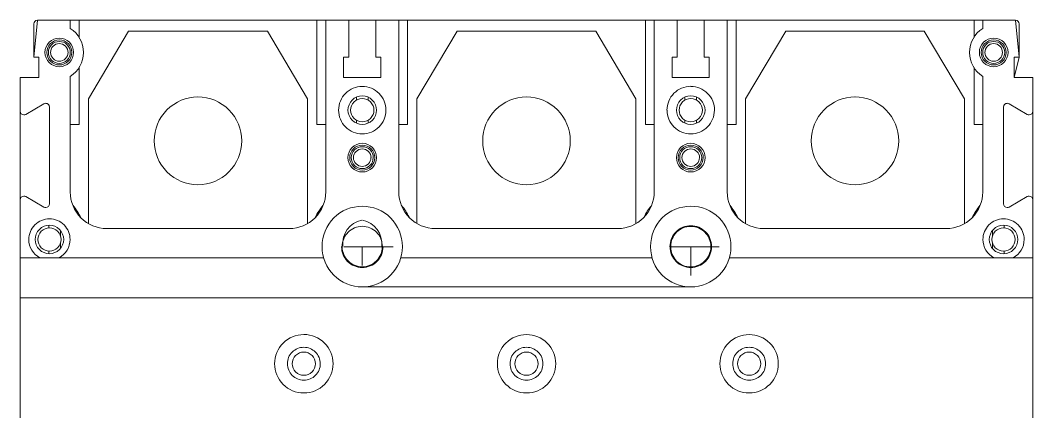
# Model space of a CAD drawing. Header units: millimetres. Extents: x 1004 to 59588, y 686 to 38112.
# Drawn here: x 44144.7 to 44283.4, y 37741.8 to 37795.4 of the extents above; entities that cross this region are included whole.
import ezdxf

# ---------------------------------------------------------------- set-up
doc = ezdxf.new("R2010")
doc.units = ezdxf.units.MM
doc.layers.add('Pilares', color=5, linetype='Continuous')

msp = doc.modelspace()

# ---------------------------------------------------------------- linework, layer by layer
at = {"layer": 'Pilares', "color": 0, "lineweight": 9}
for p, q in [((44147.02, 37795.38), (44146.52, 37790.33)), ((44146.52, 37794.88), (44146.52, 37790.33)), ((44281.03, 37795.38), (44147.02, 37795.38)), ((44147.02, 37795.38), (44152.72, 37795.38)), ((44151.52, 37795.38), (44151.52, 37794.27)), ((44152.72, 37795.38), (44152.72, 37793.04)), ((44185.32, 37795.38), (44189.67, 37795.38)), ((44185.32, 37795.38), (44185.32, 37781.13)), ((44186.52, 37795.38), (44186.52, 37771.88)), ((44189.67, 37795.38), (44189.67, 37790.33)), ((44193.37, 37795.38), (44197.72, 37795.38)), ((44193.37, 37795.38), (44193.37, 37790.33)), ((44196.52, 37795.38), (44196.52, 37771.88)), ((44197.72, 37795.38), (44197.72, 37781.13)), ((44230.32, 37795.38), (44234.67, 37795.38)), ((44230.32, 37795.38), (44230.32, 37781.13)), ((44231.52, 37795.38), (44231.52, 37771.88)), ((44234.67, 37795.38), (44234.67, 37790.33)), ((44238.37, 37795.38), (44242.73, 37795.38)), ((44238.37, 37795.38), (44238.37, 37790.33)), ((44241.52, 37795.38), (44241.52, 37771.88)), ((44242.73, 37795.38), (44242.73, 37781.13)), ((44275.33, 37795.38), (44281.03, 37795.38)), ((44275.33, 37795.38), (44275.33, 37793.04)), ((44276.53, 37795.38), (44276.53, 37794.27)), ((44281.53, 37790.33), (44281.03, 37795.38)), ((44281.53, 37794.88), (44281.53, 37790.33)), ((44159.52, 37793.88), (44154.02, 37784.61)), ((44178.52, 37793.88), (44159.52, 37793.88)), ((44184.02, 37784.61), (44178.52, 37793.88)), ((44204.52, 37793.88), (44199.02, 37784.61)), ((44223.52, 37793.88), (44204.52, 37793.88)), ((44229.02, 37784.61), (44223.52, 37793.88)), ((44249.53, 37793.88), (44244.02, 37784.61)), ((44268.52, 37793.88), (44249.53, 37793.88)), ((44274.03, 37784.61), (44268.52, 37793.88)), ((44146.52, 37790.33), (44147.22, 37790.33)), ((44147.22, 37790.33), (44146.52, 37790.33)), ((44147.22, 37790.33), (44147.22, 37787.53)), ((44147.22, 37787.53), (44147.22, 37790.33)), ((44189.67, 37790.33), (44188.97, 37790.33)), ((44188.97, 37790.33), (44188.97, 37787.53)), ((44194.07, 37790.33), (44193.37, 37790.33)), ((44194.07, 37787.53), (44194.07, 37790.33)), ((44234.67, 37790.33), (44233.98, 37790.33)), ((44233.98, 37790.33), (44233.98, 37787.53)), ((44239.07, 37790.33), (44238.37, 37790.33)), ((44239.07, 37787.53), (44239.07, 37790.33)), ((44280.83, 37787.53), (44281.53, 37790.33)), ((44281.53, 37790.33), (44280.83, 37790.33)), ((44280.83, 37790.33), (44280.83, 37787.53)), ((44152.72, 37788.92), (44152.72, 37781.13)), ((44275.33, 37788.92), (44275.33, 37781.13)), ((44147.22, 37787.53), (44144.67, 37787.53)), ((44144.67, 37787.53), (44144.67, 37541.22)), ((44144.67, 37787.53), (44147.22, 37787.53)), ((44144.67, 37541.22), (44144.67, 37787.53)), ((44151.52, 37787.69), (44151.52, 37771.88)), ((44188.97, 37787.53), (44194.07, 37787.53)), ((44233.98, 37787.53), (44239.07, 37787.53)), ((44276.53, 37787.69), (44276.53, 37771.88)), ((44283.38, 37787.53), (44280.83, 37787.53)), ((44283.38, 37787.53), (44280.83, 37787.53)), ((44283.38, 37541.22), (44283.38, 37787.53)), ((44283.38, 37541.22), (44283.38, 37787.53)), ((44154.02, 37784.61), (44154.02, 37767.55)), ((44184.02, 37767.55), (44184.02, 37784.61)), ((44190.72, 37784.46), (44190.72, 37784.85)), ((44192.32, 37784.85), (44192.32, 37784.46)), ((44199.02, 37784.61), (44199.02, 37767.55)), ((44229.02, 37767.55), (44229.02, 37784.61)), ((44235.72, 37784.46), (44235.72, 37784.85)), ((44237.32, 37784.85), (44237.32, 37784.46)), ((44244.02, 37784.61), (44244.02, 37767.55)), ((44274.03, 37767.55), (44274.03, 37784.61)), ((44145.42, 37782.5), (44147.92, 37783.95)), ((44148.67, 37783.51), (44148.67, 37770.25)), ((44279.38, 37770.25), (44279.38, 37783.51)), ((44280.13, 37783.95), (44282.62, 37782.5)), ((44190.72, 37781.31), (44190.72, 37781.71)), ((44192.32, 37781.71), (44192.32, 37781.31)), ((44235.72, 37781.31), (44235.72, 37781.71)), ((44237.32, 37781.71), (44237.32, 37781.31)), ((44151.52, 37781.13), (44152.72, 37781.13)), ((44185.32, 37781.13), (44186.52, 37781.13)), ((44196.52, 37781.13), (44197.72, 37781.13)), ((44230.32, 37781.13), (44231.52, 37781.13)), ((44241.52, 37781.13), (44242.73, 37781.13)), ((44275.33, 37781.13), (44276.53, 37781.13)), ((44147.92, 37769.81), (44145.42, 37771.26)), ((44282.62, 37771.26), (44280.13, 37769.81)), ((44148.57, 37766.97), (44148.57, 37767.32)), ((44150.17, 37766.62), (44150.17, 37765.91)), ((44156.52, 37766.88), (44181.52, 37766.88)), ((44201.52, 37766.88), (44226.52, 37766.88)), ((44246.52, 37766.88), (44271.53, 37766.88)), ((44277.88, 37765.91), (44277.88, 37766.62)), ((44279.48, 37767.32), (44279.48, 37766.97)), ((44148.57, 37763.44), (44148.57, 37763.79)), ((44150.17, 37764.85), (44150.17, 37764.14)), ((44186.02, 37764.38), (44186.02, 37764.43)), ((44188.68, 37764.43), (44188.68, 37764.38)), ((44188.77, 37764.43), (44188.77, 37764.38)), ((44191.52, 37764.38), (44188.98, 37764.38)), ((44191.52, 37764.38), (44195.78, 37764.38)), ((44191.52, 37764.38), (44191.52, 37761.84)), ((44194.27, 37764.38), (44194.27, 37764.43)), ((44194.36, 37764.38), (44194.36, 37764.43)), ((44197.02, 37764.43), (44197.02, 37764.38)), ((44231.02, 37764.38), (44231.02, 37764.43)), ((44233.68, 37764.43), (44233.68, 37764.38)), ((44233.77, 37764.43), (44233.77, 37764.38)), ((44233.77, 37764.38), (44240.44, 37764.38)), ((44236.52, 37764.38), (44236.52, 37760.46)), ((44239.27, 37764.38), (44239.27, 37764.43)), ((44239.36, 37764.38), (44239.36, 37764.43)), ((44242.03, 37764.43), (44242.03, 37764.38)), ((44277.88, 37764.14), (44277.88, 37764.85)), ((44279.48, 37763.79), (44279.48, 37763.44)), ((44186.23, 37762.88), (44144.67, 37762.88)), ((44196.81, 37762.88), (44231.23, 37762.88)), ((44283.38, 37762.88), (44241.82, 37762.88)), ((44236.52, 37758.88), (44191.52, 37758.88)), ((44283.38, 37757.38), (44144.67, 37757.38))]:
    msp.add_line(p, q, dxfattribs=at)
for centre, radius, start, end in [((44147.02, 37794.88), 0.499, 90.0054, 180.2368), ((44149.43, 37790.99), 3.89, 359.8216, 57.4406), ((44278.62, 37790.99), 3.89, 122.5594, 180.1784), ((44281.03, 37794.88), 0.499, 359.8107, 89.947), ((44150.02, 37790.98), 1.96, 89.9461, 180.1156), ((44150.02, 37790.98), 1.71, 89.9118, 180.0882), ((44150.02, 37790.98), 1.96, 359.8601, 90.0781), ((44150.02, 37790.98), 1.71, 359.9409, 90.1297), ((44278.02, 37790.98), 1.96, 89.934, 180.1278), ((44278.02, 37790.98), 1.71, 89.8703, 180.0591), ((44278.03, 37790.98), 1.96, 359.8722, 90.066), ((44278.03, 37790.98), 1.71, 359.9118, 90.0882), ((44150.02, 37790.98), 1.5, 89.9401, 180.1406), ((44150.02, 37790.98), 1.2, 89.96, 180.141), ((44150.02, 37790.98), 1.5, 359.8436, 90.0757), ((44150.02, 37790.98), 1.2, 359.9005, 90.0995), ((44278.03, 37790.98), 1.5, 89.9401, 180.1406), ((44278.02, 37790.98), 1.2, 89.9005, 180.0995), ((44278.03, 37790.98), 1.5, 359.8594, 90.0599), ((44278.03, 37790.98), 1.2, 359.8392, 90.0598), ((44150.02, 37790.98), 1.96, 179.9207, 270.0793), ((44150.02, 37790.98), 1.71, 179.9118, 270.0882), ((44150.02, 37790.98), 1.5, 179.9068, 270.0932), ((44150.02, 37790.98), 1.2, 179.8985, 270.1015), ((44150.02, 37790.98), 1.71, 269.8703, 0.0591), ((44150.02, 37790.98), 1.96, 269.8964, 0.1036), ((44150.02, 37790.98), 1.5, 269.891, 0.109), ((44150.02, 37790.98), 1.2, 269.8392, 0.0598), ((44149.44, 37790.97), 3.88, 302.5066, 0.2003), ((44278.61, 37790.97), 3.88, 179.7997, 237.4934), ((44278.02, 37790.98), 1.96, 179.9085, 270.0915), ((44278.02, 37790.98), 1.71, 179.9409, 270.1297), ((44278.02, 37790.98), 1.5, 179.9068, 270.0932), ((44278.02, 37790.98), 1.2, 179.9402, 270.1608), ((44278.03, 37790.98), 1.71, 269.9118, 0.0882), ((44278.03, 37790.98), 1.96, 269.9085, 0.0915), ((44278.03, 37790.98), 1.5, 269.9068, 0.0932), ((44278.03, 37790.98), 1.2, 269.8786, 0.1214), ((44191.52, 37783.09), 3.24, 89.9228, 180.1145), ((44191.53, 37783.09), 3.24, 359.8855, 90.0772), ((44236.52, 37783.09), 3.25, 89.9301, 180.1071), ((44236.53, 37783.08), 3.25, 359.9082, 90.0918), ((44169.01, 37778.89), 5.99, 89.9041, 180.0959), ((44169.03, 37778.89), 5.99, 359.8958, 90.0841), ((44191.52, 37783.08), 1.95, 89.9279, 180.1342), ((44191.52, 37783.08), 1.59, 89.9123, 180.0877), ((44191.52, 37783.08), 1.95, 359.8658, 90.0721), ((44191.53, 37783.08), 1.59, 359.9588, 90.1174), ((44214.01, 37778.89), 5.99, 89.9041, 180.0959), ((44214.03, 37778.89), 5.99, 359.9041, 90.0959), ((44236.52, 37783.08), 1.95, 89.9279, 180.1342), ((44236.52, 37783.08), 1.59, 89.9274, 180.0726), ((44236.53, 37783.08), 1.95, 359.9036, 90.0964), ((44236.53, 37783.08), 1.59, 359.9123, 90.0877), ((44259.02, 37778.89), 5.99, 89.912, 180.1082), ((44259.03, 37778.89), 5.99, 359.8997, 90.0801), ((44145.17, 37782.93), 0.498, 179.9052, 270.0948), ((44148.17, 37783.51), 0.505, 89.9159, 119.5235), ((44148.17, 37783.51), 0.499, 0.0535, 90.1888), ((44191.52, 37783.07), 3.24, 179.9001, 270.0999), ((44191.52, 37783.08), 1.95, 179.9023, 270.0977), ((44191.52, 37783.08), 1.59, 179.9123, 270.0877), ((44191.53, 37783.08), 1.95, 269.9023, 0.0977), ((44191.53, 37783.07), 3.24, 269.9001, 0.0999), ((44191.53, 37783.08), 1.59, 269.8826, 0.0412), ((44236.52, 37783.07), 3.24, 179.9074, 270.0926), ((44236.52, 37783.08), 1.95, 179.9023, 270.0977), ((44236.52, 37783.08), 1.59, 179.9274, 270.0726), ((44236.53, 37783.08), 1.95, 269.878, 0.0598), ((44236.53, 37783.08), 3.24, 269.8855, 0.0772), ((44236.53, 37783.08), 1.59, 269.9123, 0.0877), ((44279.88, 37783.51), 0.499, 89.8112, 179.9465), ((44279.88, 37783.51), 0.506, 60.5277, 90.033), ((44282.88, 37782.93), 0.498, 269.8577, 0.1423), ((44145.17, 37782.94), 0.505, 269.9159, 299.5235), ((44282.88, 37782.96), 0.52, 240.9229, 269.8746), ((44169.01, 37778.87), 5.99, 179.9159, 270.1042), ((44169.03, 37778.87), 5.99, 269.9076, 0.0924), ((44214.01, 37778.87), 5.99, 179.9159, 270.1042), ((44214.03, 37778.87), 5.99, 269.8958, 0.0841), ((44259.02, 37778.87), 5.99, 179.9037, 270.0963), ((44259.04, 37778.87), 5.99, 269.9116, 0.0884), ((44191.52, 37776.58), 1.96, 89.9207, 180.0793), ((44191.52, 37776.58), 1.71, 89.8688, 180.0605), ((44191.52, 37776.58), 1.5, 89.9068, 180.0932), ((44191.52, 37776.58), 1.2, 89.8985, 180.1015), ((44191.52, 37776.58), 1.96, 359.9207, 90.0793), ((44191.53, 37776.58), 1.71, 359.9395, 90.1312), ((44191.53, 37776.58), 1.5, 359.956, 90.1247), ((44191.53, 37776.58), 1.2, 359.96, 90.141), ((44236.52, 37776.58), 1.96, 89.933, 180.067), ((44236.52, 37776.58), 1.71, 89.9104, 180.0896), ((44236.52, 37776.58), 1.5, 89.9228, 180.0772), ((44236.52, 37776.58), 1.2, 89.9184, 180.0816), ((44236.53, 37776.58), 1.96, 359.9584, 90.1034), ((44236.53, 37776.58), 1.71, 359.9395, 90.1312), ((44236.53, 37776.58), 1.5, 359.956, 90.1247), ((44236.53, 37776.58), 1.2, 359.96, 90.141), ((44191.52, 37776.58), 1.96, 179.8722, 270.066), ((44191.52, 37776.58), 1.71, 179.8703, 270.0591), ((44191.52, 37776.58), 1.5, 179.8121, 270.0265), ((44191.52, 37776.58), 1.2, 179.8392, 270.0598), ((44191.52, 37776.58), 1.96, 269.934, 0.1278), ((44191.52, 37776.58), 1.71, 269.9409, 0.1297), ((44191.52, 37776.58), 1.5, 269.9417, 0.139), ((44191.52, 37776.58), 1.2, 269.9005, 0.0995), ((44236.52, 37776.58), 1.96, 179.8844, 270.0539), ((44236.52, 37776.58), 1.71, 179.8414, 270.0173), ((44236.52, 37776.58), 1.5, 179.828, 270.0107), ((44236.52, 37776.58), 1.2, 179.859, 270.04), ((44236.53, 37776.58), 1.96, 269.9097, 0.0903), ((44236.52, 37776.58), 1.71, 269.9409, 0.1297), ((44236.52, 37776.58), 1.5, 269.9417, 0.139), ((44236.52, 37776.58), 1.2, 269.9005, 0.0995), ((44156.51, 37771.87), 4.99, 179.9176, 270.1066), ((44181.53, 37771.87), 4.99, 269.9029, 0.0971), ((44201.52, 37771.87), 4.99, 179.9029, 270.0971), ((44226.53, 37771.87), 4.99, 269.9029, 0.0971), ((44246.52, 37771.87), 4.99, 179.9029, 270.0971), ((44271.53, 37771.87), 4.99, 269.9076, 0.0924), ((44145.17, 37770.82), 0.498, 89.9052, 180.0948), ((44145.18, 37770.83), 0.487, 59.9298, 90.6309), ((44282.87, 37770.82), 0.501, 89.5506, 119.6519), ((44282.88, 37770.82), 0.498, 359.8577, 90.1423), ((44148.17, 37770.21), 0.47, 238.3767, 270.3748), ((44148.17, 37770.25), 0.501, 269.958, 0.042), ((44147.14, 37765.8), 6.36, 24.4805, 41.5079), ((44190.9, 37765.8), 6.36, 138.4913, 155.5203), ((44191.51, 37764.44), 5.49, 89.8945, 180.0835), ((44191.53, 37764.44), 5.49, 359.9165, 90.1055), ((44192.04, 37765.73), 6.48, 24.6428, 41.3456), ((44235.96, 37765.76), 6.42, 138.5789, 155.4327), ((44236.51, 37764.44), 5.49, 89.9074, 180.0926), ((44236.53, 37764.44), 5.49, 359.9299, 90.1141), ((44237.09, 37765.76), 6.42, 24.5594, 41.4291), ((44280.91, 37765.8), 6.36, 138.4921, 155.5195), ((44279.88, 37770.25), 0.501, 179.958, 270.042), ((44279.88, 37770.22), 0.471, 269.68, 301.5685), ((44148.67, 37765.38), 2.82, 89.8873, 180.0698), ((44148.68, 37765.38), 2.82, 359.9041, 90.0959), ((44192.15, 37764.79), 3.32, 101.5236, 185.885), ((44190.89, 37764.79), 3.32, 354.1425, 78.5179), ((44279.37, 37765.38), 2.82, 89.9041, 180.0959), ((44279.38, 37765.38), 2.82, 359.9302, 90.1127), ((44148.67, 37765.38), 1.95, 89.9023, 180.0977), ((44148.67, 37765.38), 1.59, 89.9123, 180.0877), ((44148.67, 37765.38), 1.95, 359.9023, 90.0977), ((44148.67, 37765.38), 1.59, 359.9123, 90.0877), ((44191.52, 37764.43), 2.75, 89.8898, 180.0662), ((44191.53, 37764.43), 2.75, 359.9338, 90.1102), ((44236.52, 37764.43), 2.84, 89.9185, 180.0815), ((44236.52, 37764.43), 2.74, 89.907, 180.093), ((44236.53, 37764.43), 2.84, 359.936, 90.1066), ((44236.53, 37764.43), 2.74, 359.9251, 90.1189), ((44279.37, 37765.38), 1.95, 89.9023, 180.0977), ((44279.37, 37765.38), 1.59, 89.9123, 180.0877), ((44279.38, 37765.38), 1.95, 359.9402, 90.122), ((44279.38, 37765.38), 1.59, 359.9123, 90.0877), ((44148.67, 37765.38), 2.83, 179.9711, 242.3112), ((44148.67, 37765.38), 1.95, 179.9023, 270.0977), ((44148.67, 37765.38), 1.59, 179.8973, 270.1027), ((44148.67, 37765.38), 1.95, 269.9023, 0.0977), ((44148.67, 37765.38), 1.59, 269.8973, 0.1027), ((44148.67, 37765.38), 2.83, 297.7543, 0.0341), ((44279.38, 37765.38), 2.83, 179.9659, 242.2457), ((44279.37, 37765.38), 1.95, 179.9023, 270.0977), ((44279.37, 37765.38), 1.59, 179.8973, 270.1027), ((44279.38, 37765.38), 1.95, 269.878, 0.0598), ((44279.38, 37765.38), 1.59, 269.8973, 0.1027), ((44279.37, 37765.38), 2.83, 297.7543, 0.0341), ((44191.51, 37764.37), 5.49, 179.9165, 270.1055), ((44191.52, 37764.37), 2.83, 179.9016, 270.0984), ((44191.52, 37764.38), 2.74, 179.9251, 270.1189), ((44191.53, 37764.38), 2.84, 269.885, 0.0724), ((44191.53, 37764.37), 5.49, 269.8945, 0.0835), ((44191.53, 37764.38), 2.74, 269.8811, 0.0749), ((44236.51, 37764.37), 5.49, 179.9074, 270.0926), ((44236.52, 37764.37), 2.83, 179.9101, 270.0899), ((44236.52, 37764.37), 2.74, 179.8983, 270.1017), ((44236.53, 37764.38), 2.84, 269.885, 0.0724), ((44236.53, 37764.37), 5.49, 269.8859, 0.0701), ((44236.53, 37764.38), 2.74, 269.8724, 0.0835), ((44183.51, 37748.38), 3.99, 89.9076, 180.0924), ((44183.53, 37748.39), 3.99, 359.9017, 90.0983), ((44214.02, 37748.38), 3.99, 89.9076, 180.0924), ((44214.03, 37748.38), 3.99, 359.9076, 90.0924), ((44244.52, 37748.38), 3.99, 89.9076, 180.0924), ((44244.53, 37748.38), 3.99, 359.9076, 90.0924), ((44183.52, 37748.38), 2.25, 89.9613, 180.1464), ((44183.52, 37748.38), 1.59, 89.9123, 180.0877), ((44183.52, 37748.38), 2.25, 359.8978, 90.1022), ((44183.52, 37748.38), 1.59, 359.8973, 90.1027), ((44214.02, 37748.38), 2.25, 89.9295, 180.1243), ((44214.02, 37748.38), 1.59, 89.9123, 180.0877), ((44214.03, 37748.38), 2.25, 359.8757, 90.0705), ((44214.03, 37748.38), 1.59, 359.9123, 90.0877), ((44244.52, 37748.38), 2.25, 89.9295, 180.1243), ((44244.52, 37748.38), 1.59, 89.9123, 180.0877), ((44244.53, 37748.38), 2.25, 359.8757, 90.0705), ((44244.53, 37748.38), 1.59, 359.9123, 90.0877), ((44183.51, 37748.37), 3.99, 179.9076, 270.0924), ((44183.52, 37748.37), 2.24, 179.8852, 270.0609), ((44183.52, 37748.38), 1.59, 179.9123, 270.0877), ((44183.52, 37748.38), 1.59, 269.8973, 0.1027), ((44183.53, 37748.38), 2.25, 269.8757, 0.0705), ((44183.53, 37748.37), 3.99, 269.9017, 0.0983), ((44214.02, 37748.37), 3.99, 179.9076, 270.0924), ((44214.02, 37748.37), 2.25, 179.9074, 270.0926), ((44214.02, 37748.38), 1.59, 179.9123, 270.0877), ((44214.03, 37748.38), 1.59, 269.9123, 0.0877), ((44214.03, 37748.37), 2.25, 269.9074, 0.0926), ((44214.03, 37748.37), 3.99, 269.9076, 0.0924), ((44244.52, 37748.37), 3.99, 179.9076, 270.0924), ((44244.52, 37748.37), 2.25, 179.9074, 270.0926), ((44244.52, 37748.38), 1.59, 179.9123, 270.0877), ((44244.53, 37748.38), 1.59, 269.9123, 0.0877), ((44244.53, 37748.37), 2.25, 269.9074, 0.0926), ((44244.53, 37748.37), 3.99, 269.9076, 0.0924)]:
    msp.add_arc(centre, radius, start, end, dxfattribs=at)

doc.saveas('drawing.dxf')
